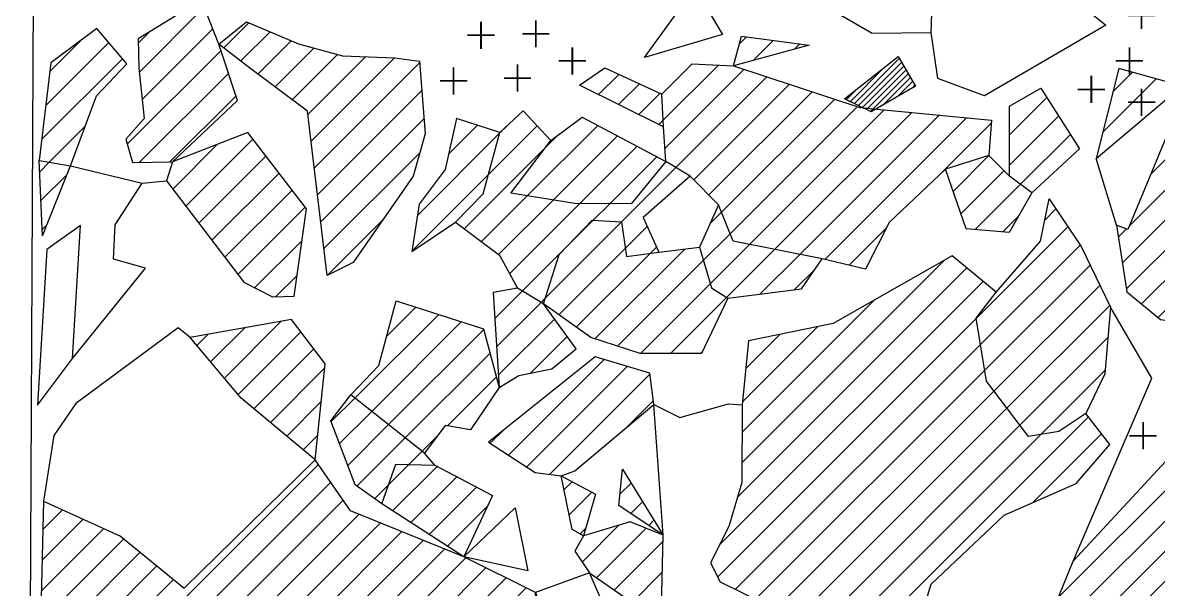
# Model space of a CAD drawing. Header units: metres. Extents: x -4.31 to -3.29, y -17.28 to -14.21.
# Drawn here: x -4.309 to -3.642, y -15.522 to -15.189 of the extents above; entities that cross this region are included whole.
import ezdxf

# ---------------------------------------------------------------- set-up
doc = ezdxf.new("R2010")
doc.units = ezdxf.units.M
doc.header["$LTSCALE"] = 25
doc.header["$MEASUREMENT"] = 0
doc.linetypes.add('STRICHPUNKTX2', pattern=[2, 1, -0.5, 0, -0.5])
doc.layers.get('0').update_dxf_attribs({"linetype": 'CONTINUOUS'})
for name, color, linetype in [('FEUER', 1, 'CONTINUOUS'), ('GRABUNGSGRENZE', 3, 'STRICHPUNKTX2'), ('KNOCHEN', 2, 'CONTINUOUS'), ('KNOCHENSCHRAFF', 2, 'CONTINUOUS'), ('STEINE', 4, 'CONTINUOUS')]:
    doc.layers.add(name, color=color, linetype=linetype)

# ---------------------------------------------------------------- blocks, each defined once
blk = doc.blocks.new('*X2')
at = {"color": 0}
for p, q in [((-382.04, -1523.664), (-379.394, -1521.017)), ((-382.278, -1523.548), (-380.236, -1521.506)), ((-381.802, -1523.78), (-379.263, -1521.241)), ((-381.565, -1523.896), (-379.133, -1521.464)), ((-381.327, -1524.012), (-379.002, -1521.687)), ((-381.089, -1524.127), (-378.872, -1521.91)), ((-380.345, -1523.737), (-378.742, -1522.133)), ((-379.495, -1523.24), (-378.611, -1522.356)), ((-382.516, -1523.432), (-381.885, -1522.802)), ((-378.644, -1522.743), (-378.481, -1522.579))]:
    blk.add_line(p, q, dxfattribs=at)
blk = doc.blocks.new('*X8')
at = {"color": 0}
for p, q in [((-370.042, -1552.678), (-357.229, -1539.865)), ((-371.262, -1555.666), (-356.879, -1541.283)), ((-372.482, -1558.654), (-356.529, -1542.701)), ((-372.917, -1560.857), (-356.179, -1544.118)), ((-424.296, -1555.667), (-413.499, -1544.869)), ((-422.856, -1555.995), (-412.776, -1545.915)), ((-421.417, -1556.323), (-412.054, -1546.961)), ((-429.7, -1548.696), (-428.544, -1547.54)), ((-420.07, -1556.744), (-411.122, -1547.796)), ((-429.742, -1550.507), (-427.327, -1548.091)), ((-418.736, -1557.178), (-409.867, -1548.309)), ((-429.785, -1552.317), (-426.11, -1548.642)), ((-417.402, -1557.612), (-408.611, -1548.821)), ((-429.828, -1554.128), (-424.943, -1549.243)), ((-416.073, -1558.05), (-407.356, -1549.333)), ((-414.747, -1558.492), (-406.1, -1549.845)), ((-428.615, -1554.683), (-423.97, -1550.037)), ((-413.421, -1558.934), (-404.852, -1550.365)), ((-427.175, -1555.011), (-422.996, -1550.831)), ((-412.095, -1559.376), (-403.671, -1550.952)), ((-425.736, -1555.339), (-422.022, -1551.625)), ((-410.779, -1559.828), (-402.491, -1551.539)), ((-409.467, -1560.284), (-401.311, -1552.127))]:
    blk.add_line(p, q, dxfattribs=at)
blk = doc.blocks.new('*X9')
at = {"color": 0}
for p, q in [((-424.023, -1521.807), (-420.212, -1517.995)), ((-419.076, -1520.395), (-417.596, -1518.915)), ((-424.085, -1520.101), (-423.44, -1519.455)), ((-423.862, -1523.413), (-419.717, -1519.268)), ((-418.077, -1521.164), (-416.351, -1519.438)), ((-388.78, -1520.151), (-388.37, -1519.741)), ((-429.526, -1523.774), (-425.823, -1520.071)), ((-429.29, -1521.77), (-427.441, -1519.921)), ((-417.07, -1521.924), (-415.106, -1519.96)), ((-416.056, -1522.678), (-413.769, -1520.391)), ((-387.98, -1521.118), (-386.807, -1519.946)), ((-385.549, -1520.455), (-385.245, -1520.151)), ((-429.763, -1525.778), (-425.011, -1521.027)), ((-424.732, -1526.051), (-419.237, -1520.556)), ((-415.042, -1523.432), (-412.385, -1520.775)), ((-414.12, -1524.278), (-410.746, -1520.904)), ((-413.933, -1525.859), (-409.041, -1520.967)), ((-413.746, -1527.44), (-407.568, -1521.261)), ((-393.27, -1524.641), (-390.019, -1521.39)), ((-393.159, -1526.298), (-388.499, -1521.637)), ((-366.849, -1522.969), (-365.699, -1521.819)), ((-424.029, -1527.116), (-418.793, -1521.88)), ((-397.061, -1523.128), (-395.871, -1521.939)), ((-395.881, -1523.716), (-394.659, -1522.494)), ((-392.515, -1527.421), (-387.171, -1522.078)), ((-391.47, -1528.144), (-385.844, -1522.518)), ((-367.448, -1525.336), (-364.314, -1522.201)), ((-422.227, -1527.082), (-418.349, -1523.204)), ((-413.56, -1529.021), (-407.436, -1522.897)), ((-394.701, -1524.304), (-393.447, -1523.05)), ((-390.589, -1529.03), (-384.517, -1522.959)), ((-389.836, -1530.046), (-383.19, -1523.4)), ((-389.33, -1531.307), (-381.863, -1523.84)), ((-372.919, -1525.503), (-370.725, -1523.309)), ((-364.624, -1527.815), (-360.25, -1523.44)), ((-413.373, -1530.602), (-407.304, -1524.533)), ((-388.193, -1531.938), (-380.282, -1524.027)), ((-386.717, -1532.23), (-378.668, -1524.181)), ((-385.24, -1532.521), (-377.053, -1524.334)), ((-383.769, -1532.818), (-375.439, -1524.487)), ((-372.924, -1527.276), (-370.036, -1524.388)), ((-365.882, -1530.84), (-359.034, -1523.992)), ((-429.321, -1527.105), (-427.211, -1524.994)), ((-405.867, -1526.631), (-404.168, -1524.932)), ((-403.529, -1527.828), (-400.664, -1524.964)), ((-402.872, -1525.404), (-402.408, -1524.94)), ((-401.24, -1529.075), (-397.107, -1524.942)), ((-393.521, -1524.892), (-393.27, -1524.641)), ((-376.936, -1527.752), (-373.998, -1524.814)), ((-366.291, -1533.017), (-357.818, -1524.544)), ((-366.057, -1534.551), (-356.603, -1525.097)), ((-421.298, -1529.688), (-417.357, -1525.747)), ((-407.698, -1530.23), (-402.872, -1525.404)), ((-400.199, -1526.266), (-399.439, -1525.507)), ((-399.723, -1529.326), (-395.951, -1525.554)), ((-372.285, -1528.404), (-369.347, -1525.467)), ((-422.064, -1528.686), (-419.43, -1526.052)), ((-404.953, -1531.02), (-400.199, -1526.266)), ((-398.166, -1529.537), (-394.795, -1526.166)), ((-429.879, -1527.662), (-429.321, -1527.105)), ((-420.532, -1530.689), (-416.589, -1526.747)), ((-413.186, -1532.183), (-407.549, -1526.546)), ((-396.404, -1529.542), (-393.639, -1526.778)), ((-376.236, -1528.82), (-374.134, -1526.718)), ((-365.166, -1535.428), (-356.879, -1527.14)), ((-429.806, -1529.357), (-428.286, -1527.837)), ((-419.766, -1531.691), (-415.821, -1527.747)), ((-408.006, -1532.306), (-403.529, -1527.828)), ((-395.707, -1530.613), (-392.515, -1527.421)), ((-375.783, -1530.135), (-373.252, -1527.604)), ((-374.95, -1531.07), (-372.285, -1528.404)), ((-419, -1532.693), (-415.053, -1528.746)), ((-403.942, -1531.777), (-401.24, -1529.075)), ((-418.234, -1533.695), (-414.285, -1529.746)), ((-402.932, -1532.535), (-399.723, -1529.326)), ((-402.286, -1533.657), (-398.166, -1529.537)), ((-397.371, -1530.509), (-396.404, -1529.542)), ((-370.848, -1530.504), (-370.196, -1529.852)), ((-364.198, -1536.227), (-357.659, -1529.689)), ((-413.001, -1533.765), (-409.724, -1530.488)), ((-398.902, -1532.041), (-397.371, -1530.509)), ((-390.513, -1530.723), (-389.836, -1530.046)), ((-373.318, -1531.205), (-372.388, -1530.275)), ((-429.733, -1531.052), (-429.457, -1530.776)), ((-400.19, -1535.097), (-395.707, -1530.613)), ((-395.48, -1532.154), (-394.204, -1530.879)), ((-382.347, -1533.163), (-380.16, -1530.976)), ((-374.876, -1536.299), (-369.488, -1530.911)), ((-366.526, -1531.484), (-366.061, -1531.019)), ((-417.253, -1534.482), (-414.47, -1531.699)), ((-390.905, -1532.883), (-389.33, -1531.307)), ((-401.539, -1534.677), (-398.902, -1532.041)), ((-399.396, -1536.07), (-395.48, -1532.154)), ((-398.364, -1536.806), (-394.021, -1532.463)), ((-397.281, -1537.49), (-391.997, -1532.207)), ((-394.021, -1532.463), (-393.659, -1532.101)), ((-390.503, -1534.248), (-388.193, -1531.938)), ((-389.543, -1535.056), (-386.717, -1532.23)), ((-387.584, -1534.865), (-385.24, -1532.521)), ((-374.63, -1537.821), (-368.78, -1531.971)), ((-395.94, -1537.918), (-390.905, -1532.883)), ((-388.631, -1544.751), (-376.73, -1532.849)), ((-374.384, -1539.343), (-368.193, -1533.152)), ((-416.023, -1535.019), (-414.762, -1533.758)), ((-388.884, -1546.771), (-375.429, -1533.316)), ((-385.561, -1534.609), (-384.336, -1533.385)), ((-394.597, -1538.342), (-390.503, -1534.248)), ((-389.948, -1549.604), (-374.462, -1534.117)), ((-373.836, -1540.562), (-367.618, -1534.344)), ((-403.149, -1536.288), (-401.539, -1534.677)), ((-400.436, -1535.343), (-400.19, -1535.097)), ((-392.834, -1538.347), (-389.543, -1535.056)), ((-409.499, -1537.335), (-407.784, -1535.619)), ((-403.048, -1537.955), (-400.436, -1535.343)), ((-388.626, -1542.978), (-380.868, -1535.219)), ((-373.072, -1541.566), (-367.043, -1535.537)), ((-419.033, -1539.798), (-415.693, -1536.457)), ((-411.364, -1540.967), (-406.445, -1536.048)), ((-410.378, -1541.749), (-405.106, -1536.476)), ((-402.947, -1539.621), (-399.647, -1536.321)), ((-390.065, -1551.488), (-374.876, -1536.299)), ((-419.839, -1538.836), (-417.839, -1536.836)), ((-418.227, -1540.76), (-414.542, -1537.074)), ((-409.392, -1542.531), (-403.796, -1536.935)), ((-388.605, -1541.189), (-384.198, -1536.782)), ((-420.645, -1537.874), (-419.986, -1537.215)), ((-401.062, -1539.504), (-398.903, -1537.345)), ((-389.026, -1552.216), (-374.63, -1537.821)), ((-388.414, -1539.23), (-386.411, -1537.227)), ((-372.308, -1542.57), (-367.144, -1537.406)), ((-417.296, -1541.596), (-413.778, -1538.078)), ((-408.406, -1543.313), (-403.43, -1538.336)), ((-391.071, -1538.352), (-390.939, -1538.22)), ((-416.331, -1542.398), (-413.143, -1539.211)), ((-402.343, -1544.321), (-396.722, -1538.7)), ((-401.273, -1545.018), (-395.367, -1539.113)), ((-405.928, -1542.602), (-403.063, -1539.737)), ((-399.941, -1545.454), (-394.048, -1539.561)), ((-387.841, -1552.799), (-374.384, -1539.343)), ((-371.087, -1543.117), (-367.3, -1539.329)), ((-415.365, -1543.2), (-413.345, -1541.18)), ((-412.751, -1542.354), (-411.364, -1540.967)), ((-395.42, -1542.701), (-393.837, -1541.118)), ((-386.656, -1553.382), (-373.836, -1540.562)), ((-412.269, -1543.64), (-410.378, -1541.749)), ((-385.471, -1553.965), (-373.072, -1541.566)), ((-411.787, -1544.926), (-409.392, -1542.531)), ((-381.916, -1555.713), (-368.283, -1542.08)), ((-414.399, -1544.002), (-413.545, -1543.148)), ((-403.413, -1543.623), (-402.623, -1542.832)), ((-384.286, -1554.548), (-372.308, -1542.57)), ((-383.101, -1555.131), (-371.087, -1543.117)), ((-371.545, -1547.11), (-367.512, -1543.077)), ((-411.245, -1546.151), (-408.406, -1543.313)), ((-407.42, -1544.095), (-406.541, -1543.215)), ((-408.203, -1544.877), (-407.42, -1544.095)), ((-409.388, -1546.062), (-408.203, -1544.877)), ((-409.157, -1547.599), (-406.544, -1544.986)), ((-408.083, -1548.293), (-405.385, -1545.595)), ((-410.214, -1546.888), (-409.388, -1546.062)), ((-407.01, -1548.987), (-404.227, -1546.204)), ((-399.088, -1546.369), (-398.609, -1545.89)), ((-398.785, -1547.834), (-397.453, -1546.501)), ((-395.79, -1546.607), (-395.148, -1545.964)), ((-395.165, -1547.749), (-394.475, -1547.059)), ((-405.936, -1549.681), (-403.557, -1547.302)), ((-398.026, -1550.61), (-395.863, -1548.447)), ((-394.107, -1548.459), (-393.802, -1548.154)), ((-398.138, -1548.954), (-397.823, -1548.639)), ((-397.181, -1551.532), (-394.27, -1548.622)), ((-396.135, -1552.255), (-393.278, -1549.397)), ((-395.09, -1552.977), (-393.319, -1551.206))]:
    blk.add_line(p, q, dxfattribs=at)
blk = doc.blocks.new('LB')
at = {"layer": 'FEUER', "const_width": 0.1}
for points in [[(0, 0), (0, -1.6)], [(-0.8, -0.8), (0.8, -0.8)]]:
    blk.add_lwpolyline(points, dxfattribs=at)

msp = doc.modelspace()

# ---------------------------------------------------------------- linework, layer by layer
at = {"layer": 'GRABUNGSGRENZE', "flags": 128}
msp.add_lwpolyline([(-4.30006, -14.20559), (-4.3005, -14.70885), (-4.30875, -16.50477), (-4.22289, -16.69616), (-4.22594, -17.04639)], dxfattribs=at)
at = {"layer": 'KNOCHEN'}
msp.add_lwpolyline([(-3.82622, -15.23381), (-3.79463, -15.20899), (-3.78451, -15.2263), (-3.81048, -15.24148), (-3.82622, -15.23381)], dxfattribs=at)
at = {"layer": 'STEINE'}
for points in [[(-3.74386, -15.23201), (-3.77128, -15.22176), (-3.77527, -15.19481), (-3.77471, -15.17753), (-3.79188, -15.13834), (-3.74763, -15.12881), (-3.73145, -15.15885), (-3.69641, -15.17115), (-3.67257, -15.19053), (-3.74386, -15.23201)], [(-3.94357, -15.20957), (-3.91397, -15.16848), (-3.89778, -15.19598), (-3.94357, -15.20957)], [(-4.24092, -15.19855), (-4.24046, -15.21583), (-4.23749, -15.24532), (-4.2482, -15.25749), (-4.24418, -15.27123), (-4.22079, -15.27079), (-4.18256, -15.23481), (-4.19365, -15.20173), (-4.20374, -15.17578), (-4.24092, -15.19855)], [(-3.83724, -15.17938), (-3.80984, -15.19522), (-3.77527, -15.19481)], [(-4.14141, -15.24103), (-4.17641, -15.215), (-4.19365, -15.20173), (-4.17735, -15.18856), (-4.14688, -15.20136), (-4.12098, -15.20855), (-4.09048, -15.20966), (-4.07575, -15.21173), (-4.07231, -15.25444), (-4.0795, -15.27933), (-4.11472, -15.33006), (-4.12999, -15.33764), (-4.14141, -15.24103)], [(-4.24757, -15.21327), (-4.2653, -15.19238), (-4.2923, -15.21263), (-4.29907, -15.27005), (-4.28078, -15.27316), (-4.26541, -15.23202), (-4.24757, -15.21327)], [(-3.89123, -15.2143), (-3.8866, -15.19703), (-3.84697, -15.20223), (-3.89123, -15.2143)], [(-3.93251, -15.25027), (-3.98174, -15.22573), (-3.96697, -15.21561), (-3.93347, -15.23095)], [(-3.91683, -15.27929), (-3.93104, -15.27061), (-3.93251, -15.25027), (-3.93347, -15.23095), (-3.91562, -15.21321), (-3.89123, -15.2143), (-3.81708, -15.23892), (-3.73984, -15.24626), (-3.74142, -15.26709), (-3.76686, -15.27515), (-3.79999, -15.30657), (-3.8138, -15.33398), (-3.8392, -15.32781), (-3.89153, -15.31749), (-3.90011, -15.29612), (-3.91683, -15.27929)], [(-3.66631, -15.30798), (-3.66032, -15.34714), (-3.64054, -15.36346), (-3.6131, -15.36761), (-3.59734, -15.3646), (-3.56295, -15.25236), (-3.60915, -15.23138), (-3.66502, -15.21597), (-3.67839, -15.2688)], [(-3.71607, -15.28903), (-3.72926, -15.27933), (-3.72914, -15.23815), (-3.71081, -15.22753), (-3.68803, -15.26318), (-3.71607, -15.28903)], [(-3.66631, -15.30798), (-3.67839, -15.2688), (-3.63559, -15.23283), (-3.63206, -15.24403), (-3.6597, -15.31054), (-3.66631, -15.30798)], [(-4.02859, -15.25355), (-4.05398, -15.24535), (-4.06068, -15.27532), (-4.07599, -15.29561), (-4.08014, -15.32355), (-4.05467, -15.30634), (-4.03835, -15.28962), (-4.02859, -15.25355)], [(-4.02859, -15.25355), (-4.01483, -15.24088), (-3.99861, -15.25821)], [(-3.99861, -15.25821), (-3.98027, -15.24454), (-3.93104, -15.27061), (-3.95145, -15.29546), (-3.98449, -15.29536), (-4.02209, -15.28916), (-3.99861, -15.25821)], [(-4.22438, -15.28196), (-4.17881, -15.34157), (-4.16206, -15.35026), (-4.14935, -15.34979), (-4.14208, -15.29847), (-4.17652, -15.25363), (-4.22079, -15.27079), (-4.22438, -15.28196)], [(-4.29717, -15.31428), (-4.29907, -15.27005)], [(-3.74142, -15.26709), (-3.72926, -15.27933)], [(-4.29717, -15.31428), (-4.28078, -15.27316)], [(-4.28078, -15.27316), (-4.23862, -15.28344)], [(-3.71607, -15.28903), (-3.72935, -15.31237), (-3.75476, -15.31026), (-3.76686, -15.27515)], [(-4.25553, -15.32813), (-4.25445, -15.3078), (-4.23862, -15.28344), (-4.22438, -15.28196)], [(-3.91683, -15.27929), (-3.94435, -15.30361), (-3.93526, -15.32397)], [(-3.90011, -15.29612), (-3.91136, -15.32099)], [(-3.68442, -15.41874), (-3.70021, -15.42937), (-3.71801, -15.43237), (-3.74282, -15.39976), (-3.74881, -15.36264), (-3.73708, -15.34742), (-3.71107, -15.31751), (-3.70591, -15.29261), (-3.68718, -15.32063), (-3.67, -15.35626), (-3.67317, -15.39539), (-3.68442, -15.41874)], [(-4.00296, -15.35428), (-3.99372, -15.32533), (-3.97435, -15.30505), (-3.95707, -15.30612), (-3.95408, -15.32646), (-3.93526, -15.32397), (-3.91136, -15.32099), (-3.90431, -15.34491), (-3.89467, -15.35103), (-3.91002, -15.38352), (-3.94611, -15.38342), (-3.97506, -15.37418), (-4.00296, -15.35428)], [(-4.3, -15.41391), (-4.27959, -15.38652), (-4.27478, -15.30825), (-4.29465, -15.32242), (-4.3, -15.41391)], [(-4.05467, -15.30634), (-4.0288, -15.32574), (-4.01818, -15.34508)], [(-4.27959, -15.38652), (-4.23673, -15.33327), (-4.25553, -15.32813)], [(-3.89467, -15.35103), (-3.85145, -15.34557), (-3.8392, -15.32781)], [(-3.73708, -15.34742), (-3.76294, -15.326), (-3.8327, -15.36595), (-3.88255, -15.37598), (-3.88621, -15.41358)], [(-4.01818, -15.34508), (-4.03242, -15.34758), (-4.02903, -15.40351), (-4.01731, -15.39643), (-3.99799, -15.39242), (-3.98372, -15.38077), (-4.00296, -15.35428), (-4.01818, -15.34508)], [(-4.07285, -15.44202), (-4.11596, -15.40783), (-4.09965, -15.3906), (-4.08937, -15.3525), (-4.03808, -15.36892), (-4.02903, -15.40351), (-4.04587, -15.42837), (-4.06061, -15.42579), (-4.07285, -15.44202)], [(-3.69179, -15.50565), (-3.64572, -15.39801), (-3.67, -15.35626)], [(-4.2966, -15.47034), (-4.29834, -15.54405), (-4.21249, -15.56361), (-4.16831, -15.57797), (-4.11752, -15.5949), (-4.08655, -15.60566), (-4.07596, -15.63823), (-4.05261, -15.64897), (-4.0313, -15.66276), (-3.9917, -15.67914), (-4.00315, -15.59675), (-4.00752, -15.52405), (-4.04965, -15.50308), (-4.11616, -15.47595), (-4.13692, -15.4459), (-4.13273, -15.40474), (-4.13116, -15.38949), (-4.15091, -15.36351), (-4.21042, -15.37401)], [(-4.21042, -15.37401), (-4.21752, -15.3684), (-4.27763, -15.41296), (-4.29039, -15.43173), (-4.2966, -15.47034), (-4.25142, -15.49081), (-4.21389, -15.52142), (-4.13692, -15.4459), (-4.18053, -15.40968), (-4.21042, -15.37401)], [(-3.97255, -15.38537), (-4.03522, -15.43552), (-4.00782, -15.45339), (-3.99258, -15.45547), (-3.98443, -15.45244), (-3.93806, -15.41343), (-3.94055, -15.39513), (-3.97255, -15.38537)], [(-3.73326, -15.60719), (-3.69179, -15.50565), (-3.60051, -15.40679), (-3.57353, -15.39365), (-3.50871, -15.65614), (-3.59161, -15.6686), (-3.66927, -15.62873), (-3.73326, -15.60719)], [(-4.09785, -15.47194), (-4.11358, -15.46071), (-4.1277, -15.42305), (-4.11596, -15.40783)], [(-3.93269, -15.49021), (-3.93806, -15.41343), (-3.92283, -15.4211), (-3.89434, -15.41305), (-3.88621, -15.41358), (-3.88635, -15.45933), (-3.89405, -15.48524), (-3.90478, -15.50655), (-3.89922, -15.51775), (-3.7911, -15.57093), (-3.77519, -15.51913), (-3.73238, -15.47859), (-3.69013, -15.4599), (-3.67024, -15.43708), (-3.68442, -15.41874)], [(-4.06678, -15.44915), (-4.07285, -15.44202)], [(-4.09785, -15.47194), (-4.08965, -15.44858), (-4.06678, -15.44915), (-4.03277, -15.46704), (-4.04965, -15.50308), (-4.09785, -15.47194)], [(-3.95857, -15.47285), (-3.95647, -15.4515), (-3.93269, -15.49021), (-3.95857, -15.47285)], [(-3.98606, -15.487), (-3.99258, -15.45547), (-3.97227, -15.4662), (-3.97946, -15.49058), (-3.98606, -15.487)], [(-4.01205, -15.51133), (-4.04965, -15.50308), (-4.01957, -15.4742), (-4.01205, -15.51133)], [(-3.97946, -15.49058), (-3.98457, -15.49972), (-3.97597, -15.51245), (-3.93386, -15.54155), (-3.93269, -15.49021), (-3.95199, -15.48253), (-3.97946, -15.49058)], [(-3.95637, -15.59028), (-3.96132, -15.54553), (-3.97597, -15.51245), (-4.00752, -15.52405), (-3.98335, -15.60342), (-3.95637, -15.59028)]]:
    msp.add_lwpolyline(points, dxfattribs=at)

# ---------------------------------------------------------------- block references
at = {"layer": 'FEUER', "xscale": 0.01, "yscale": 0.01, "zscale": 0.01}
for name, p in [('*X9', (0, 0)), ('LB', (-3.65168, -15.1767)), ('LB', (-4.0396, -15.18843)), ('LB', (-4.00742, -15.18759)), ('LB', (-3.98597, -15.20351)), ('LB', (-3.65883, -15.20351)), ('LB', (-4.05569, -15.21524)), ('LB', (-4.01815, -15.21356)), ('LB', (-3.68118, -15.22026)), ('LB', (-3.65168, -15.2278)), ('*X8', (0, 0)), ('LB', (-3.65079, -15.42385))]:
    msp.add_blockref(name, p, dxfattribs=at)
at = {"layer": 'KNOCHENSCHRAFF', "xscale": 0.01, "yscale": 0.01, "zscale": 0.01}
msp.add_blockref('*X2', (0, 0), dxfattribs=at)

doc.saveas('drawing.dxf')
